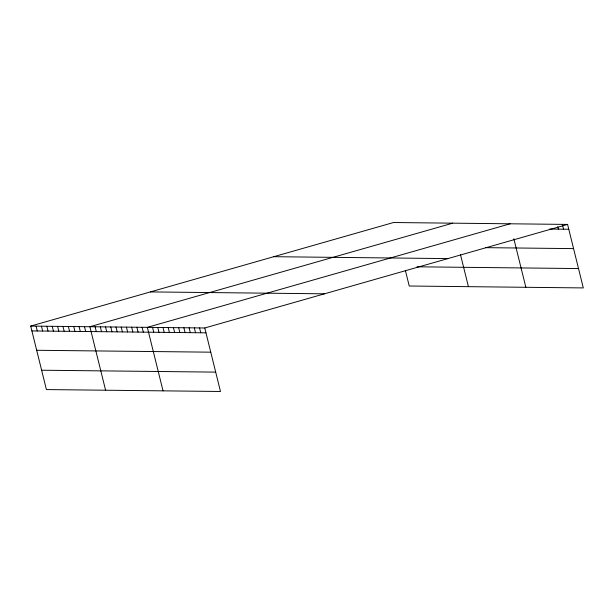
<?xml version="1.0" encoding="UTF-8"?>
<svg xmlns="http://www.w3.org/2000/svg" width="614" height="614" viewBox="0 0 614 614"><rect width="100%" height="100%" fill="white"/><g stroke="black" fill="none" stroke-linecap="round" stroke-linejoin="round"><path stroke-width="0.92" d="M30.7 326.08L204.769 327.983L220.48 391.479L46.411 389.575L30.7 326.08L393.52 222.521L567.589 224.425L583.3 287.92L409.231 286.017L405.355 270.344M452.702 223.174L89.882 326.732L105.593 390.22M510.142 223.795L147.329 327.362L163.04 390.849M204.769 327.983L567.589 224.425M549.637 229.053L568.787 229.26M485.666 247.657L573.576 248.616M273.79 256.698L447.859 258.601M416.99 266.798L578.511 268.564M150.43 291.911L324.499 293.814M31.897 330.923L205.966 332.826M36.686 350.279L210.756 352.175M41.622 370.219L215.691 372.122M562.363 224.371L563.56 229.206M557.742 226.727L558.341 229.145M513.849 238.777L525.86 287.291M460.485 254.618L468.413 286.661M199.55 327.93L200.747 332.765M194.323 327.868L195.521 332.711M189.104 327.815L190.302 332.65M183.885 327.761L185.083 332.596M178.659 327.699L179.856 332.535M173.44 327.646L174.637 332.481M168.213 327.584L169.41 332.42M162.994 327.531L164.191 332.366M157.775 327.469L158.965 332.312M152.548 327.416L153.746 332.251M142.103 327.3L143.3 332.136M136.884 327.247L138.081 332.082M131.657 327.185L132.854 332.021M126.438 327.132L127.635 331.967M121.219 327.07L122.416 331.913M115.992 327.016L117.19 331.852M110.773 326.955L111.971 331.798M105.547 326.901L106.744 331.737M100.328 326.848L101.525 331.683M95.109 326.786L96.306 331.621M84.502 326.671L85.699 331.506M79.122 326.61L80.319 331.453M73.741 326.556L74.939 331.391M68.361 326.494L69.559 331.33M62.981 326.433L64.178 331.276M57.601 326.379L58.798 331.215M52.221 326.318L53.418 331.153M46.841 326.257L48.038 331.099M41.46 326.203L42.658 331.038M36.08 326.141L37.277 330.977"/></g></svg>
